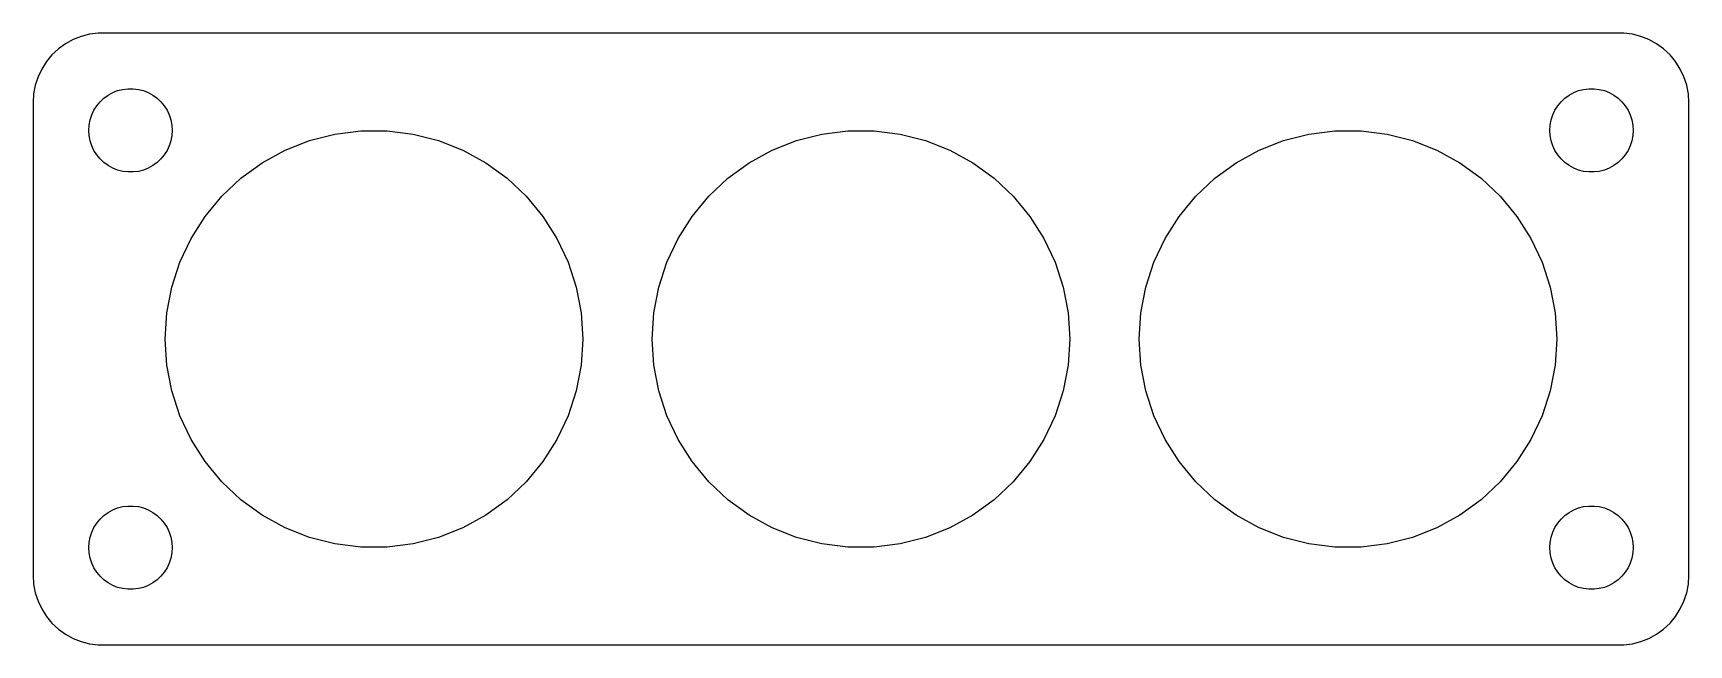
# Model space of a CAD drawing. Header units: metres. Extents: x -60 to 60, y -22 to 22.
import ezdxf

# ---------------------------------------------------------------- set-up
doc = ezdxf.new("R2010")
doc.units = ezdxf.units.M

msp = doc.modelspace()

# ---------------------------------------------------------------- linework, layer by layer
for p, q in [((-56.6289, 21.5241), (-57.1791, 21.2216)), ((-56.0451, 21.7553), (-56.6289, 21.5241)), ((-55.4369, 21.9114), (-56.0451, 21.7553)), ((-54.8139, 21.9901), (-55.4369, 21.9114)), ((54.8139, 21.9901), (-54.8139, 21.9901)), ((55.4369, 21.9114), (54.8139, 21.9901)), ((56.0451, 21.7553), (55.4369, 21.9114)), ((56.6289, 21.5241), (56.0451, 21.7553)), ((57.1791, 21.2216), (56.6289, 21.5241)), ((-58.1448, 20.4227), (-58.5451, 19.9389)), ((-57.6871, 20.8526), (-58.1448, 20.4227)), ((-57.1791, 21.2216), (-57.6871, 20.8526)), ((57.6871, 20.8526), (57.1791, 21.2216)), ((58.1448, 20.4227), (57.6871, 20.8526)), ((58.5451, 19.9389), (58.1448, 20.4227)), ((-58.8815, 19.4088), (-59.1489, 18.8406)), ((-58.5451, 19.9389), (-58.8815, 19.4088)), ((58.8815, 19.4088), (58.5451, 19.9389)), ((59.1489, 18.8406), (58.8815, 19.4088)), ((-59.3429, 18.2434), (-59.4606, 17.6267)), ((-59.1489, 18.8406), (-59.3429, 18.2434)), ((-53.7773, 17.7145), (-53.427, 17.8532)), ((-53.427, 17.8532), (-53.0621, 17.9469)), ((-53.0621, 17.9469), (-52.6884, 17.9941)), ((-52.6884, 17.9941), (-52.3116, 17.9941)), ((-52.3116, 17.9941), (-51.9379, 17.9469)), ((-51.9379, 17.9469), (-51.5729, 17.8532)), ((-51.5729, 17.8532), (-51.2227, 17.7145)), ((51.2227, 17.7145), (51.5729, 17.8532)), ((51.5729, 17.8532), (51.9379, 17.9469)), ((51.9379, 17.9469), (52.3116, 17.9941)), ((52.3116, 17.9941), (52.6884, 17.9941)), ((52.6884, 17.9941), (53.0621, 17.9469)), ((53.0621, 17.9469), (53.427, 17.8532)), ((53.427, 17.8532), (53.7773, 17.7145)), ((59.3429, 18.2434), (59.1489, 18.8406)), ((59.4606, 17.6267), (59.3429, 18.2434)), ((-59.4606, 17.6267), (-59.5, 17)), ((-59.5, 17), (-59.5, -17)), ((-55.1289, 16.4453), (-54.927, 16.7634)), ((-54.927, 16.7634), (-54.6869, 17.0536)), ((-54.6869, 17.0536), (-54.4123, 17.3115)), ((-54.4123, 17.3115), (-54.1075, 17.533)), ((-54.1075, 17.533), (-53.7773, 17.7145)), ((-51.2227, 17.7145), (-50.8925, 17.533)), ((-50.8925, 17.533), (-50.5877, 17.3115)), ((-50.5877, 17.3115), (-50.3131, 17.0536)), ((-50.3131, 17.0536), (-50.0729, 16.7634)), ((-50.0729, 16.7634), (-49.8711, 16.4453)), ((49.8711, 16.4453), (50.0729, 16.7634)), ((50.0729, 16.7634), (50.3131, 17.0536)), ((50.3131, 17.0536), (50.5877, 17.3115)), ((50.5877, 17.3115), (50.8925, 17.533)), ((50.8925, 17.533), (51.2227, 17.7145)), ((53.7773, 17.7145), (54.1075, 17.533)), ((54.1075, 17.533), (54.4123, 17.3115)), ((54.4123, 17.3115), (54.6869, 17.0536)), ((54.6869, 17.0536), (54.927, 16.7634)), ((54.927, 16.7634), (55.1289, 16.4453)), ((59.5, 17), (59.4606, 17.6267)), ((59.5, -17), (59.5, 17)), ((-55.4763, 15.376), (-55.4057, 15.7461)), ((-55.4057, 15.7461), (-55.2893, 16.1044)), ((-55.2893, 16.1044), (-55.1289, 16.4453)), ((-49.8711, 16.4453), (-49.7107, 16.1044)), ((-49.7107, 16.1044), (-49.5942, 15.7461)), ((-49.5942, 15.7461), (-49.5237, 15.376)), ((49.5237, 15.376), (49.5942, 15.7461)), ((49.5942, 15.7461), (49.7107, 16.1044)), ((49.7107, 16.1044), (49.8711, 16.4453)), ((55.1289, 16.4453), (55.2893, 16.1044)), ((55.2893, 16.1044), (55.4057, 15.7461)), ((55.4057, 15.7461), (55.4763, 15.376)), ((-55.5, 15), (-55.4763, 15.376)), ((-55.4763, 14.624), (-55.5, 15)), ((-55.4057, 14.2539), (-55.4763, 14.624)), ((-49.5237, 14.624), (-49.5942, 14.2539)), ((-49.5237, 15.376), (-49.5, 15)), ((-49.5, 15), (-49.5237, 14.624)), ((-39.6353, 14.2658), (-37.8107, 14.7343)), ((-37.8107, 14.7343), (-35.9418, 14.9704)), ((-35.9418, 14.9704), (-34.0581, 14.9704)), ((-34.0581, 14.9704), (-32.1893, 14.7343)), ((-32.1893, 14.7343), (-30.3647, 14.2658)), ((-4.63525, 14.2658), (-2.81071, 14.7343)), ((-2.81071, 14.7343), (-0.94185, 14.9704)), ((-0.94185, 14.9704), (0.94185, 14.9704)), ((0.94185, 14.9704), (2.81071, 14.7343)), ((2.81071, 14.7343), (4.63525, 14.2658)), ((30.3647, 14.2658), (32.1893, 14.7343)), ((32.1893, 14.7343), (34.0581, 14.9704)), ((34.0581, 14.9704), (35.9418, 14.9704)), ((35.9418, 14.9704), (37.8107, 14.7343)), ((37.8107, 14.7343), (39.6353, 14.2658)), ((49.5, 15), (49.5237, 15.376)), ((49.5237, 14.624), (49.5, 15)), ((49.5942, 14.2539), (49.5237, 14.624)), ((55.4763, 14.624), (55.4057, 14.2539)), ((55.4763, 15.376), (55.5, 15)), ((55.5, 15), (55.4763, 14.624)), ((-55.2893, 13.8956), (-55.4057, 14.2539)), ((-55.1289, 13.5547), (-55.2893, 13.8956)), ((-54.927, 13.2366), (-55.1289, 13.5547)), ((-54.6869, 12.9464), (-54.927, 13.2366)), ((-50.0729, 13.2366), (-50.3131, 12.9464)), ((-49.8711, 13.5547), (-50.0729, 13.2366)), ((-49.7107, 13.8956), (-49.8711, 13.5547)), ((-49.5942, 14.2539), (-49.7107, 13.8956)), ((-43.0374, 12.6649), (-41.3867, 13.5724)), ((-41.3867, 13.5724), (-39.6353, 14.2658)), ((-30.3647, 14.2658), (-28.6133, 13.5724)), ((-28.6133, 13.5724), (-26.9626, 12.6649)), ((-8.0374, 12.6649), (-6.38669, 13.5724)), ((-6.38669, 13.5724), (-4.63525, 14.2658)), ((4.63525, 14.2658), (6.38669, 13.5724)), ((6.38669, 13.5724), (8.0374, 12.6649)), ((26.9626, 12.6649), (28.6133, 13.5724)), ((28.6133, 13.5724), (30.3647, 14.2658)), ((39.6353, 14.2658), (41.3867, 13.5724)), ((41.3867, 13.5724), (43.0374, 12.6649)), ((49.7107, 13.8956), (49.5942, 14.2539)), ((49.8711, 13.5547), (49.7107, 13.8956)), ((50.0729, 13.2366), (49.8711, 13.5547)), ((50.3131, 12.9464), (50.0729, 13.2366)), ((54.927, 13.2366), (54.6869, 12.9464)), ((55.1289, 13.5547), (54.927, 13.2366)), ((55.2893, 13.8956), (55.1289, 13.5547)), ((55.4057, 14.2539), (55.2893, 13.8956)), ((-54.4123, 12.6884), (-54.6869, 12.9464)), ((-54.1075, 12.467), (-54.4123, 12.6884)), ((-53.7773, 12.2855), (-54.1075, 12.467)), ((-53.427, 12.1468), (-53.7773, 12.2855)), ((-53.0621, 12.0531), (-53.427, 12.1468)), ((-52.6884, 12.0059), (-53.0621, 12.0531)), ((-52.3116, 12.0059), (-52.6884, 12.0059)), ((-51.9379, 12.0531), (-52.3116, 12.0059)), ((-51.5729, 12.1468), (-51.9379, 12.0531)), ((-51.2227, 12.2855), (-51.5729, 12.1468)), ((-50.8925, 12.467), (-51.2227, 12.2855)), ((-50.5877, 12.6884), (-50.8925, 12.467)), ((-50.3131, 12.9464), (-50.5877, 12.6884)), ((-44.5614, 11.5577), (-43.0374, 12.6649)), ((-26.9626, 12.6649), (-25.4386, 11.5577)), ((-9.56136, 11.5577), (-8.0374, 12.6649)), ((8.0374, 12.6649), (9.56136, 11.5577)), ((25.4386, 11.5577), (26.9626, 12.6649)), ((43.0374, 12.6649), (44.5614, 11.5577)), ((50.5877, 12.6884), (50.3131, 12.9464)), ((50.8925, 12.467), (50.5877, 12.6884)), ((51.2227, 12.2855), (50.8925, 12.467)), ((51.5729, 12.1468), (51.2227, 12.2855)), ((51.9379, 12.0531), (51.5729, 12.1468)), ((52.3116, 12.0059), (51.9379, 12.0531)), ((52.6884, 12.0059), (52.3116, 12.0059)), ((53.0621, 12.0531), (52.6884, 12.0059)), ((53.427, 12.1468), (53.0621, 12.0531)), ((53.7773, 12.2855), (53.427, 12.1468)), ((54.1075, 12.467), (53.7773, 12.2855)), ((54.4123, 12.6884), (54.1075, 12.467)), ((54.6869, 12.9464), (54.4123, 12.6884)), ((-45.9345, 10.2682), (-44.5614, 11.5577)), ((-25.4386, 11.5577), (-24.0655, 10.2682)), ((-10.9345, 10.2682), (-9.56136, 11.5577)), ((9.56136, 11.5577), (10.9345, 10.2682)), ((24.0655, 10.2682), (25.4386, 11.5577)), ((44.5614, 11.5577), (45.9345, 10.2682)), ((-47.1353, 8.81677), (-45.9345, 10.2682)), ((-24.0655, 10.2682), (-22.8647, 8.81677)), ((-12.1353, 8.81677), (-10.9345, 10.2682)), ((10.9345, 10.2682), (12.1353, 8.81677)), ((22.8647, 8.81677), (24.0655, 10.2682)), ((45.9345, 10.2682), (47.1353, 8.81677)), ((-48.1446, 7.2263), (-47.1353, 8.81677)), ((-22.8647, 8.81677), (-21.8554, 7.2263)), ((-13.1446, 7.2263), (-12.1353, 8.81677)), ((12.1353, 8.81677), (13.1446, 7.2263)), ((21.8554, 7.2263), (22.8647, 8.81677)), ((47.1353, 8.81677), (48.1446, 7.2263)), ((-48.9466, 5.52187), (-48.1446, 7.2263)), ((-21.8554, 7.2263), (-21.0533, 5.52187)), ((-13.9466, 5.52187), (-13.1446, 7.2263)), ((13.1446, 7.2263), (13.9466, 5.52187)), ((21.0533, 5.52187), (21.8554, 7.2263)), ((48.1446, 7.2263), (48.9466, 5.52187)), ((-49.5287, 3.73035), (-48.9466, 5.52187)), ((-21.0533, 5.52187), (-20.4713, 3.73035)), ((-14.5287, 3.73035), (-13.9466, 5.52187)), ((13.9466, 5.52187), (14.5287, 3.73035)), ((20.4713, 3.73035), (21.0533, 5.52187)), ((48.9466, 5.52187), (49.5287, 3.73035)), ((-49.8817, 1.87999), (-49.5287, 3.73035)), ((-20.4713, 3.73035), (-20.1183, 1.87999)), ((-14.8817, 1.87999), (-14.5287, 3.73035)), ((14.5287, 3.73035), (14.8817, 1.87999)), ((20.1183, 1.87999), (20.4713, 3.73035)), ((49.5287, 3.73035), (49.8817, 1.87999)), ((-50, 0), (-49.8817, 1.87999)), ((-20.1183, 1.87999), (-20, 0)), ((-15, 0), (-14.8817, 1.87999)), ((14.8817, 1.87999), (15, 0)), ((20, 0), (20.1183, 1.87999)), ((49.8817, 1.87999), (50, 0)), ((-49.8817, -1.87999), (-50, 0)), ((-20, 0), (-20.1183, -1.87999)), ((-14.8817, -1.87999), (-15, 0)), ((15, 0), (14.8817, -1.87999)), ((20.1183, -1.87999), (20, 0)), ((50, 0), (49.8817, -1.87999)), ((-49.5287, -3.73035), (-49.8817, -1.87999)), ((-20.1183, -1.87999), (-20.4713, -3.73035)), ((-14.5287, -3.73035), (-14.8817, -1.87999)), ((14.8817, -1.87999), (14.5287, -3.73035)), ((20.4713, -3.73035), (20.1183, -1.87999)), ((49.8817, -1.87999), (49.5287, -3.73035)), ((-48.9466, -5.52187), (-49.5287, -3.73035)), ((-20.4713, -3.73035), (-21.0533, -5.52187)), ((-13.9466, -5.52187), (-14.5287, -3.73035)), ((14.5287, -3.73035), (13.9466, -5.52187)), ((21.0533, -5.52187), (20.4713, -3.73035)), ((49.5287, -3.73035), (48.9466, -5.52187)), ((-48.1446, -7.2263), (-48.9466, -5.52187)), ((-21.0533, -5.52187), (-21.8554, -7.2263)), ((-13.1446, -7.2263), (-13.9466, -5.52187)), ((13.9466, -5.52187), (13.1446, -7.2263)), ((21.8554, -7.2263), (21.0533, -5.52187)), ((48.9466, -5.52187), (48.1446, -7.2263)), ((-47.1353, -8.81677), (-48.1446, -7.2263)), ((-21.8554, -7.2263), (-22.8647, -8.81677)), ((-12.1353, -8.81677), (-13.1446, -7.2263)), ((13.1446, -7.2263), (12.1353, -8.81677)), ((22.8647, -8.81677), (21.8554, -7.2263)), ((48.1446, -7.2263), (47.1353, -8.81677)), ((-45.9345, -10.2682), (-47.1353, -8.81677)), ((-22.8647, -8.81677), (-24.0655, -10.2682)), ((-10.9345, -10.2682), (-12.1353, -8.81677)), ((12.1353, -8.81677), (10.9345, -10.2682)), ((24.0655, -10.2682), (22.8647, -8.81677)), ((47.1353, -8.81677), (45.9345, -10.2682)), ((-44.5614, -11.5577), (-45.9345, -10.2682)), ((-24.0655, -10.2682), (-25.4386, -11.5577)), ((-9.56136, -11.5577), (-10.9345, -10.2682)), ((10.9345, -10.2682), (9.56136, -11.5577)), ((25.4386, -11.5577), (24.0655, -10.2682)), ((45.9345, -10.2682), (44.5614, -11.5577)), ((-43.0374, -12.6649), (-44.5614, -11.5577)), ((-25.4386, -11.5577), (-26.9626, -12.6649)), ((-8.0374, -12.6649), (-9.56136, -11.5577)), ((9.56136, -11.5577), (8.0374, -12.6649)), ((26.9626, -12.6649), (25.4386, -11.5577)), ((44.5614, -11.5577), (43.0374, -12.6649)), ((-54.927, -13.2366), (-54.6869, -12.9464)), ((-54.6869, -12.9464), (-54.4123, -12.6884)), ((-54.4123, -12.6884), (-54.1075, -12.467)), ((-54.1075, -12.467), (-53.7773, -12.2855)), ((-53.7773, -12.2855), (-53.427, -12.1468)), ((-53.427, -12.1468), (-53.0621, -12.0531)), ((-53.0621, -12.0531), (-52.6884, -12.0059)), ((-52.6884, -12.0059), (-52.3116, -12.0059)), ((-52.3116, -12.0059), (-51.9379, -12.0531)), ((-51.9379, -12.0531), (-51.5729, -12.1468)), ((-51.5729, -12.1468), (-51.2227, -12.2855)), ((-51.2227, -12.2855), (-50.8925, -12.467)), ((-50.8925, -12.467), (-50.5877, -12.6884)), ((-50.5877, -12.6884), (-50.3131, -12.9464)), ((-50.3131, -12.9464), (-50.0729, -13.2366)), ((-41.3867, -13.5724), (-43.0374, -12.6649)), ((-26.9626, -12.6649), (-28.6133, -13.5724)), ((-6.38669, -13.5724), (-8.0374, -12.6649)), ((8.0374, -12.6649), (6.38669, -13.5724)), ((28.6133, -13.5724), (26.9626, -12.6649)), ((43.0374, -12.6649), (41.3867, -13.5724)), ((50.0729, -13.2366), (50.3131, -12.9464)), ((50.3131, -12.9464), (50.5877, -12.6884)), ((50.5877, -12.6884), (50.8925, -12.467)), ((50.8925, -12.467), (51.2227, -12.2855)), ((51.2227, -12.2855), (51.5729, -12.1468)), ((51.5729, -12.1468), (51.9379, -12.0531)), ((51.9379, -12.0531), (52.3116, -12.0059)), ((52.3116, -12.0059), (52.6884, -12.0059)), ((52.6884, -12.0059), (53.0621, -12.0531)), ((53.0621, -12.0531), (53.427, -12.1468)), ((53.427, -12.1468), (53.7773, -12.2855)), ((53.7773, -12.2855), (54.1075, -12.467)), ((54.1075, -12.467), (54.4123, -12.6884)), ((54.4123, -12.6884), (54.6869, -12.9464)), ((54.6869, -12.9464), (54.927, -13.2366)), ((-55.4763, -14.624), (-55.4057, -14.2539)), ((-55.4057, -14.2539), (-55.2893, -13.8956)), ((-55.2893, -13.8956), (-55.1289, -13.5547)), ((-55.1289, -13.5547), (-54.927, -13.2366)), ((-50.0729, -13.2366), (-49.8711, -13.5547)), ((-49.8711, -13.5547), (-49.7107, -13.8956)), ((-49.7107, -13.8956), (-49.5942, -14.2539)), ((-49.5942, -14.2539), (-49.5237, -14.624)), ((-39.6353, -14.2658), (-41.3867, -13.5724)), ((-37.8107, -14.7343), (-39.6353, -14.2658)), ((-30.3647, -14.2658), (-32.1893, -14.7343)), ((-28.6133, -13.5724), (-30.3647, -14.2658)), ((-4.63525, -14.2658), (-6.38669, -13.5724)), ((-2.81071, -14.7343), (-4.63525, -14.2658)), ((4.63525, -14.2658), (2.81071, -14.7343)), ((6.38669, -13.5724), (4.63525, -14.2658)), ((30.3647, -14.2658), (28.6133, -13.5724)), ((32.1893, -14.7343), (30.3647, -14.2658)), ((39.6353, -14.2658), (37.8107, -14.7343)), ((41.3867, -13.5724), (39.6353, -14.2658)), ((49.5237, -14.624), (49.5942, -14.2539)), ((49.5942, -14.2539), (49.7107, -13.8956)), ((49.7107, -13.8956), (49.8711, -13.5547)), ((49.8711, -13.5547), (50.0729, -13.2366)), ((54.927, -13.2366), (55.1289, -13.5547)), ((55.1289, -13.5547), (55.2893, -13.8956)), ((55.2893, -13.8956), (55.4057, -14.2539)), ((55.4057, -14.2539), (55.4763, -14.624)), ((-55.5, -15), (-55.4763, -14.624)), ((-55.4763, -15.376), (-55.5, -15)), ((-55.4057, -15.7461), (-55.4763, -15.376)), ((-49.5237, -15.376), (-49.5942, -15.7461)), ((-49.5237, -14.624), (-49.5, -15)), ((-49.5, -15), (-49.5237, -15.376)), ((-35.9418, -14.9704), (-37.8107, -14.7343)), ((-34.0581, -14.9704), (-35.9418, -14.9704)), ((-32.1893, -14.7343), (-34.0581, -14.9704)), ((-0.94185, -14.9704), (-2.81071, -14.7343)), ((0.94185, -14.9704), (-0.94185, -14.9704)), ((2.81071, -14.7343), (0.94185, -14.9704)), ((34.0581, -14.9704), (32.1893, -14.7343)), ((35.9418, -14.9704), (34.0581, -14.9704)), ((37.8107, -14.7343), (35.9418, -14.9704)), ((49.5, -15), (49.5237, -14.624)), ((49.5237, -15.376), (49.5, -15)), ((49.5942, -15.7461), (49.5237, -15.376)), ((55.4763, -15.376), (55.4057, -15.7461)), ((55.4763, -14.624), (55.5, -15)), ((55.5, -15), (55.4763, -15.376)), ((-55.2893, -16.1044), (-55.4057, -15.7461)), ((-55.1289, -16.4453), (-55.2893, -16.1044)), ((-54.927, -16.7634), (-55.1289, -16.4453)), ((-49.8711, -16.4453), (-50.0729, -16.7634)), ((-49.7107, -16.1044), (-49.8711, -16.4453)), ((-49.5942, -15.7461), (-49.7107, -16.1044)), ((49.7107, -16.1044), (49.5942, -15.7461)), ((49.8711, -16.4453), (49.7107, -16.1044)), ((50.0729, -16.7634), (49.8711, -16.4453)), ((55.1289, -16.4453), (54.927, -16.7634)), ((55.2893, -16.1044), (55.1289, -16.4453)), ((55.4057, -15.7461), (55.2893, -16.1044)), ((-59.5, -17), (-59.4606, -17.6267)), ((-59.4606, -17.6267), (-59.3429, -18.2434)), ((-54.6869, -17.0536), (-54.927, -16.7634)), ((-54.4123, -17.3115), (-54.6869, -17.0536)), ((-54.1075, -17.533), (-54.4123, -17.3115)), ((-53.7773, -17.7145), (-54.1075, -17.533)), ((-53.427, -17.8532), (-53.7773, -17.7145)), ((-51.2227, -17.7145), (-51.5729, -17.8532)), ((-50.8925, -17.533), (-51.2227, -17.7145)), ((-50.5877, -17.3115), (-50.8925, -17.533)), ((-50.3131, -17.0536), (-50.5877, -17.3115)), ((-50.0729, -16.7634), (-50.3131, -17.0536)), ((50.3131, -17.0536), (50.0729, -16.7634)), ((50.5877, -17.3115), (50.3131, -17.0536)), ((50.8925, -17.533), (50.5877, -17.3115)), ((51.2227, -17.7145), (50.8925, -17.533)), ((51.5729, -17.8532), (51.2227, -17.7145)), ((53.7773, -17.7145), (53.427, -17.8532)), ((54.1075, -17.533), (53.7773, -17.7145)), ((54.4123, -17.3115), (54.1075, -17.533)), ((54.6869, -17.0536), (54.4123, -17.3115)), ((54.927, -16.7634), (54.6869, -17.0536)), ((59.3429, -18.2434), (59.4606, -17.6267)), ((59.4606, -17.6267), (59.5, -17)), ((-59.3429, -18.2434), (-59.1489, -18.8406)), ((-59.1489, -18.8406), (-58.8815, -19.4088)), ((-53.0621, -17.9469), (-53.427, -17.8532)), ((-52.6884, -17.9941), (-53.0621, -17.9469)), ((-52.3116, -17.9941), (-52.6884, -17.9941)), ((-51.9379, -17.9469), (-52.3116, -17.9941)), ((-51.5729, -17.8532), (-51.9379, -17.9469)), ((51.9379, -17.9469), (51.5729, -17.8532)), ((52.3116, -17.9941), (51.9379, -17.9469)), ((52.6884, -17.9941), (52.3116, -17.9941)), ((53.0621, -17.9469), (52.6884, -17.9941)), ((53.427, -17.8532), (53.0621, -17.9469)), ((58.8815, -19.4088), (59.1489, -18.8406)), ((59.1489, -18.8406), (59.3429, -18.2434)), ((-58.8815, -19.4088), (-58.5451, -19.9389)), ((-58.5451, -19.9389), (-58.1448, -20.4227)), ((58.1448, -20.4227), (58.5451, -19.9389)), ((58.5451, -19.9389), (58.8815, -19.4088)), ((-58.1448, -20.4227), (-57.6871, -20.8526)), ((-57.6871, -20.8526), (-57.1791, -21.2216)), ((-57.1791, -21.2216), (-56.6289, -21.5241)), ((56.6289, -21.5241), (57.1791, -21.2216)), ((57.1791, -21.2216), (57.6871, -20.8526)), ((57.6871, -20.8526), (58.1448, -20.4227)), ((-56.6289, -21.5241), (-56.0451, -21.7553)), ((-56.0451, -21.7553), (-55.4369, -21.9114)), ((-55.4369, -21.9114), (-54.8139, -21.9901)), ((-54.8139, -21.9901), (54.8139, -21.9901)), ((54.8139, -21.9901), (55.4369, -21.9114)), ((55.4369, -21.9114), (56.0451, -21.7553)), ((56.0451, -21.7553), (56.6289, -21.5241))]:
    msp.add_line(p, q)

doc.saveas('drawing.dxf')
